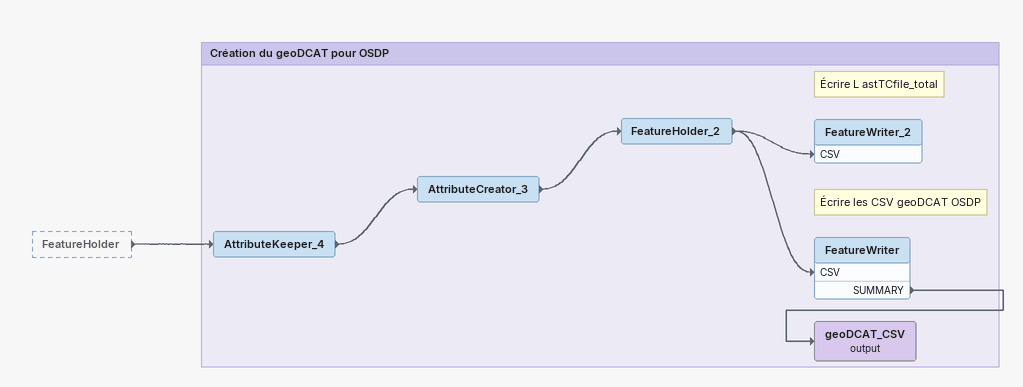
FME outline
FeatureHolder [outside]
    -> AttributeKeeper_4

Bookmark: Création du geoDCAT pour OSDP
AttributeKeeper_4
    -> AttributeCreator_3
AttributeCreator_3
    -> FeatureHolder_2
FeatureHolder_2
    -> FeatureWriter [CSV]
    -> FeatureWriter_2 [CSV]
Note: Écrire L astTCfile_total
FeatureWriter_2
Note: Écrire les CSV geoDCAT OSDP
FeatureWriter
    SUMMARY -> geoDCAT_CSV (output)
geoDCAT_CSV (output)
